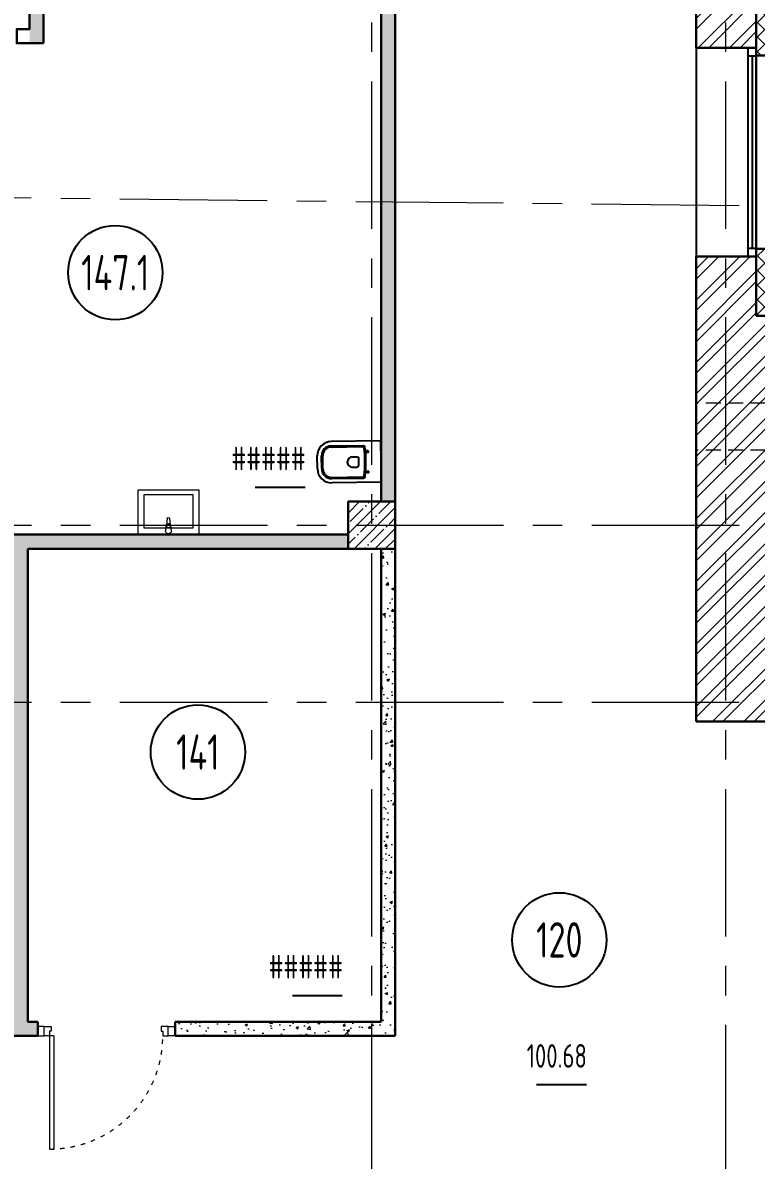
# Model space of a CAD drawing. Header units: millimetres. Extents: x -13407 to 8063098, y -2635 to 109271.
# Drawn here: x 8613 to 14830, y 40010 to 49655 of the extents above; entities that cross this region are included whole.
import ezdxf
from ezdxf.enums import TextEntityAlignment as Align

# ---------------------------------------------------------------- set-up
doc = ezdxf.new("R2010")
doc.units = ezdxf.units.MM
for name, pattern in [('ACAD_ISO03W100', [30, 12, -18]), ('CENTER', [2, 1.25, -0.25, 0.25, -0.25]), ('DASHED', [19.05, 12.7, -6.35])]:
    doc.linetypes.add(name, pattern=pattern)
doc.layers.get('Defpoints').update_dxf_attribs({"color": 6})
for name, color, linetype, lineweight in [('АР_Двери', 5, 'Continuous', 18), ('АР_Колонны', 5, 'Continuous', 30), ('АР_Колонны Штрих', 250, 'Continuous', 5), ('АР_Маркер экспликации', 239, 'Continuous', 13), ('АР_Номер помещения', 1, 'Continuous', 25), ('АР_Оси', 193, 'Continuous', 9), ('АР_Перегородки газоблок', 165, 'Continuous', 30), ('АР_Перегородки газоблок_Штрих', 165, 'Continuous', 5), ('АР_Помещения_площадь', 19, 'Continuous', 9), ('АР_Сущ Несущая стена', 202, 'Continuous', 30), ('АР_Утеплитель', 250, 'Continuous', 9), ('АР_Штриховка кирпич', 250, 'Continuous', 9), ('Функциональное зонирование', 250, 'Continuous', 18)]:
    doc.layers.add(name, color=color, linetype=linetype, lineweight=lineweight)
doc.layers.add('АР_новое окно', color=160, linetype='Continuous')
doc.layers.add('ТХ_сантехника', color=253, linetype='Continuous')
doc.layers.get('АР_Маркер экспликации').off()
doc.styles.add('ISOCPEUR', font='isocpeur.ttf', dxfattribs={"width": 0.7})
doc.styles.get("Standard").update_dxf_attribs({"font": 'arial.ttf'})
pattern_1 = [(50, (211803.85, -55205.68), (215.17805, -18.82564), [22.5, -247.5]), (355, (211803.85, -55205.68), (-41.6254, 225.65764), [18, -198]), (100.45144, (211821.79, -55207.25), (173.55265, 206.832), [19.12206, -210.34263]), (46.1842, (211803.85, -55145.68), (320.1724, -49.65578), [33.75, -371.25]), (96.63564, (211830.53, -55149.82), (280.3986, 292.2356), [28.6831, -315.51413]), (351.18416, (211803.85, -55145.68), (280.3986, 292.2356), [27, -297]), (21, (211833.85, -55160.68), (179.07212, -120.78567), [22.5, -247.5]), (326, (211833.85, -55160.68), (72.9946, 217.54501), [18, -198]), (71.45144, (211848.78, -55170.75), (252.06671, 96.75935), [19.12206, -210.34263]), (37.5, (211803.85, -55205.68), (3.647957, 99.868156), [0, -195.6, 0, -201, 0, -198.75]), (7.5, (211803.85, -55205.68), (78.92086, 118.323514), [0, -114.6, 0, -191.1, 0, -75.75]), (327.5, (211736.95, -55205.68), (160.14673, -6.766462), [0, -75, 0, -234, 0, -310.5]), (317.5, (211706.95, -55205.68), (174.95585, 30.031495), [0, -97.5, 0, -155.4, 0, -220.5])]

# ---------------------------------------------------------------- blocks, each defined once
blk = doc.blocks.new('*U335')
at = {"color": 253}
blk.add_lwpolyline([(-100, 80), (-100, 1040), (-140, 1040), (-140, 80)], close=True, dxfattribs=at)
for points in [[(-1160, 0), (-1160, 80), (-1105, 80), (-1105, 0), (-1160, 0)], [(-1105, 80), (-1105, 0), (-1045, 0), (-1045, 40), (-1060, 40), (-1060, 80), (-1105, 80)], [(-55, 80), (-55, 0), (-115, 0), (-115, 40), (-100, 40), (-100, 80), (-55, 80)], [(0, 0), (0, 80), (-55, 80), (-55, 0), (0, 0)]]:
    blk.add_lwpolyline(points, dxfattribs=at)
at = {"color": 253, "linetype": 'ACAD_ISO03W100', "ltscale": 3}
blk.add_arc((-100, 80), 960, 90, 180, dxfattribs=at)
blk = doc.blocks.new('*U562')
at = {"layer": 'Defpoints', "color": 253}
blk.add_line((-19605, 624.2), (-20027.3, 624.2), dxfattribs=at)
at = {"layer": 'АР_Номер помещения', "color": 253}
blk.add_circle((-20828.5, 2690.9), 400, dxfattribs=at)
at = {"layer": 'Defpoints', "color": 253, "style": 'ISOCPEUR', "width": 0.7}
blk.add_attdef('ПЛОЩАДЬ_ПОМЕЩЕНИЯ', text='', height=200, dxfattribs=at).set_placement((-19600.1, 870.7), align=Align.MIDDLE_RIGHT)
at = {"layer": 'Defpoints', "color": 253, "style": 'ISOCPEUR', "width": 0.7, "flags": 1}
blk.add_attdef('КАТЕГОРИЯ', (-499.2, -2092.2), '', height=250, dxfattribs=at)
at = {"layer": 'АР_Номер помещения', "color": 253, "style": 'ISOCPEUR', "width": 0.7}
blk.add_attdef('НОМЕР_ПОМЕЩЕНИЯ', text='', height=300, dxfattribs=at).set_placement((-20828.5, 2690.9), align=Align.MIDDLE_CENTER)
at = {"layer": 'АР_Помещения_площадь', "color": 253, "lineweight": 30, "width": 0.7, "flags": 104}
blk.add_attdef('ИМЯ_ПОМЕЩЕНИЯ', text='', height=100, dxfattribs=at).set_placement((157.6, 1217.1), align=Align.MIDDLE_CENTER)
blk = doc.blocks.new('*U524')
at = {"layer": 'Defpoints', "color": 253}
blk.add_line((400.4, -2789.3), (-21.9, -2789.3), dxfattribs=at)
at = {"layer": 'АР_Номер помещения', "color": 253}
blk.add_circle((171.6, -1559.3), 400, dxfattribs=at)
at = {"layer": 'Defpoints', "color": 253, "style": 'ISOCPEUR', "width": 0.7, "flags": 1}
blk.add_attdef('КАТЕГОРИЯ', (-499.2, -2092.2), '', height=250, dxfattribs=at)
at = {"layer": 'Defpoints', "color": 253, "style": 'ISOCPEUR', "width": 0.7}
blk.add_attdef('ПЛОЩАДЬ_ПОМЕЩЕНИЯ', text='', height=200, dxfattribs=at).set_placement((405.3, -2542.8), align=Align.MIDDLE_RIGHT)
at = {"layer": 'АР_Номер помещения', "color": 253, "style": 'ISOCPEUR', "width": 0.7}
blk.add_attdef('НОМЕР_ПОМЕЩЕНИЯ', text='', height=300, dxfattribs=at).set_placement((171.6, -1559.3), align=Align.MIDDLE_CENTER)
at = {"layer": 'АР_Помещения_площадь', "color": 253, "lineweight": 30, "width": 0.7, "flags": 104}
blk.add_attdef('ИМЯ_ПОМЕЩЕНИЯ', text='', height=100, dxfattribs=at).set_placement((157.6, 1217.1), align=Align.MIDDLE_CENTER)
blk = doc.blocks.new('*U591')
at = {"layer": 'Defpoints', "color": 253}
blk.add_line((385.9, -3692.3), (-36.4, -3692.3), dxfattribs=at)
at = {"layer": 'АР_Номер помещения', "color": 253}
blk.add_circle((-1222.3, -1869.2), 400, dxfattribs=at)
at = {"layer": 'Defpoints', "color": 253, "style": 'ISOCPEUR', "width": 0.7, "flags": 1}
blk.add_attdef('КАТЕГОРИЯ', (-499.2, -2092.2), '', height=250, dxfattribs=at)
at = {"layer": 'Defpoints', "color": 253, "style": 'ISOCPEUR', "width": 0.7}
blk.add_attdef('ПЛОЩАДЬ_ПОМЕЩЕНИЯ', text='', height=200, dxfattribs=at).set_placement((390.8, -3445.8), align=Align.MIDDLE_RIGHT)
at = {"layer": 'АР_Номер помещения', "color": 253, "style": 'ISOCPEUR', "width": 0.7}
blk.add_attdef('НОМЕР_ПОМЕЩЕНИЯ', text='', height=300, dxfattribs=at).set_placement((-1222.3, -1869.2), align=Align.MIDDLE_CENTER)
at = {"layer": 'АР_Помещения_площадь', "color": 253, "lineweight": 30, "width": 0.7, "flags": 104}
blk.add_attdef('ИМЯ_ПОМЕЩЕНИЯ', text='', height=100, dxfattribs=at).set_placement((157.6, 1217.1), align=Align.MIDDLE_CENTER)
blk = doc.blocks.new('*U459')
at = {"layer": 'АР_новое окно', "color": 253, "lineweight": 20}
for p, q in [((0, 1770), (-70, 1770)), ((0, 0), (-70, 0))]:
    blk.add_line(p, q, dxfattribs=at)
at = {"layer": 'АР_новое окно', "color": 253}
for p, q in [((-70, 1770), (-70, 0)), ((-70, 0), (-70, 1770)), ((0, 1770), (0, 0)), ((0, 1700), (-70, 1700)), ((-35, 1700), (-35, 70)), ((0, 70), (-70, 70))]:
    blk.add_line(p, q, dxfattribs=at)
blk = doc.blocks.new('унитаз поликлиники')
at = {"color": 253}
for p, q in [((0, 175), (0, -175)), ((0, 175), (420, 175)), ((112.4, 73.1), (112.4, 100.2)), ((420, 138.7), (149.6, 138.7)), ((420, 129), (156.8, 128.7)), ((125.6, 86.7), (99.5, 86.7)), ((191.9, -33.7), (191.9, 33.7)), ((242.4, 43.7), (201.9, 43.7)), ((494, 57.1), (494, -57.1)), ((504, 55), (504, -55)), ((540, 55), (540, -55)), ((125.5, -86.5), (99.4, -86.5)), ((112.3, -73), (112.3, -100.1)), ((242.4, -43.7), (201.9, -43.7)), ((0, -175), (420, -175)), ((420, -139), (147.9, -138.7)), ((420, -129), (155.2, -128.7))]:
    blk.add_line(p, q, dxfattribs=at)
for centre, radius, start, end in [((420, 55), 120, 0, 90), ((420.5, 55.2), 83.5, 359.86187, 90.33349), ((420, 55), 74, 0, 90), ((242.4, 0), 43.7, 270, 90), ((420, -55), 120, 270, 0), ((420, -55), 84, 270, 0), ((420, -55), 74, 270, 358.40182)]:
    blk.add_arc(centre, radius, start, end, dxfattribs=at)
at = {"color": 253, "extrusion": (0, 0, -1)}
for centre, major_axis, ratio, start_param, end_param in [((1158.1, 0), (-731, -726.4), 0.993775, 0.659849, 0.910919), ((984.1, 0), (-23.4, -941.4), 0.89728, 1.422258, 1.677847), ((149.5, 127.3), (-5.6, -10.5), 0.821373, 1.269211, 2.570669), ((154.4, 119.8), (-5.61, -7.72), 0.798093, 1.232924, 2.686723), ((112.4, 86.8), (3.55, 3.55), 1, 5.504025, 11.78721), ((201.9, -33.5), (4.12, -9.49), 0.964797, 0.42926, 1.943413), ((147.9, -127.5), (5.4, -10.4), 0.836443, 0.56114, 1.877577), ((155.2, -117.5), (5.3, -10.4), 0.842984, 0.549902, 1.8819)]:
    blk.add_ellipse(centre, major_axis=major_axis, ratio=ratio, start_param=start_param, end_param=end_param, dxfattribs=at)
at = {"color": 253}
for centre, major_axis, ratio, start_param, end_param in [((201.9, 33.5), (4.12, 9.49), 0.964797, 0.42926, 1.943413), ((112.3, -86.6), (3.54, -3.55), 1, 5.504025, 11.78721)]:
    blk.add_ellipse(centre, major_axis=major_axis, ratio=ratio, start_param=start_param, end_param=end_param, dxfattribs=at)
blk = doc.blocks.new('Из_буфера27431')
at = {"color": 253, "linetype": 'Continuous', "lineweight": 5}
for p, q in [((-138.5, 11.1), (-85.6, 17.7)), ((-138.5, 11.1), (-85.6, 17.7)), ((-76.1, 21), (-34.1, 25)), ((-76.1, 21), (-34.1, 25)), ((-59, 13.6), (-73.9, 13.6)), ((-59, 13.6), (-73.9, 13.6)), ((-59, -13.6), (-59, 13.6)), ((-59, -13.6), (-59, 13.6)), ((-85.6, -17.7), (-138.5, -11.1)), ((-85.6, -17.7), (-138.5, -11.1)), ((-34.1, -25), (-76.1, -21)), ((-34.1, -25), (-76.1, -21)), ((-73.9, -13.6), (-59, -13.6)), ((-73.9, -13.6), (-59, -13.6))]:
    blk.add_line(p, q, dxfattribs=at)
for points in [[(0, -260), (-380, -260), (-380, 260), (0, 260)], [(-59, -210), (-339.1, -210), (-339.1, 210), (-59, 210)], [(-59, -210), (-339.1, -210), (-339.1, 210), (-59, 210)]]:
    blk.add_lwpolyline(points, close=True, dxfattribs=at)
for centre, radius, start, end in [((-137.1, 0), 11.2, 97.13892, 262.86108), ((-137.1, 0), 11.2, 97.13892, 262.86108), ((-74.2, 0), 21.1, 122.77103, 237.22897), ((-74.2, 0), 21.1, 122.77103, 237.22897), ((-73.9, 0), 13.6, 90, 270), ((-73.9, 0), 13.6, 90, 270), ((-74.2, 0), 21.1, 95.16961, 122.77103), ((-74.2, 0), 21.1, 95.16961, 122.77103), ((-34.1, 0), 25, 270, 90), ((-34.1, 0), 25, 270, 90), ((-74.2, 0), 21.1, 237.22897, 264.83039), ((-74.2, 0), 21.1, 237.22897, 264.83039)]:
    blk.add_arc(centre, radius, start, end, dxfattribs=at)

msp = doc.modelspace()

# ---------------------------------------------------------------- hatches: boundary and pattern name
at = {"layer": 'АР_Колонны Штрих', "ltscale": 100}
h = msp.add_hatch(dxfattribs=at)
h.set_pattern_fill('ANSI35', color=253, scale=500)
h.set_pattern_definition([(45, (-945682.16, 85466.47), (-88.388348, 88.388348), []), (45, (-945593.77, 85466.47), (-88.388348, 88.388348), [156.25, -31.25, 0, -31.25])])
h.paths.add_polyline_path([(11769.9, 45595), (11369.9, 45595), (11369.9, 45195), (11769.9, 45195)])
at = {"layer": 'АР_Перегородки газоблок_Штрих', "ltscale": 100}
h = msp.add_hatch(dxfattribs=at)
h.set_pattern_fill('AR-CONC', color=253, scale=30)
h.set_pattern_definition(pattern_1)
h.paths.add_polyline_path([(5569.9, 54529), (5569.9, 54409)], flags=17)
h.paths.add_polyline_path([(10630.5, 54529), (10510.5, 54529), (5569.9, 54529), (5569.9, 54409), (8881.5, 54409), (8881.5, 53855.5), (8881.5, 53689.6), (11649.9, 53689.6), (11649.9, 51714.9), (8670, 51714.9), (8670, 49482), (8789.9, 49482), (8789.9, 51595), (11769.9, 51595), (11769.9, 55495.3), (10630.5, 55496.9), (10510.5, 55496.9), (10510.5, 54529), (10630.5, 54529), (10630.5, 54856.4), (10630.5, 55375.4), (10630.5, 55376.9), (11649.9, 55375.4), (11649.9, 53809.6), (10630.5, 53809.6)])
h.paths.add_polyline_path([(10510.5, 54409), (10522.2, 53809), (8981.5, 53809), (8981.5, 54409)], flags=16)
h.paths.add_polyline_path([(8468.4, 54409), (8954.4, 54409)], flags=17)
h = msp.add_hatch(dxfattribs=at)
h.set_pattern_fill('AR-CONC', color=253, scale=30)
h.set_pattern_definition(pattern_1)
h.paths.add_polyline_path([(11769.7, 51195), (11649.7, 51195), (11649.7, 45595), (11769.7, 45595)])
h = msp.add_hatch(dxfattribs=at)
h.set_pattern_fill('AR-CONC', color=253, scale=30)
h.set_pattern_definition(pattern_1)
h.paths.add_polyline_path([(11369.9, 45315), (8569.9, 45315), (8569.9, 43895), (8655.8, 43895), (8655.8, 45195), (11369.9, 45195)])
h.paths.add_polyline_path([(8569.9, 45315), (5769.9, 45315), (5769.9, 45195), (8535.8, 45195), (8535.8, 44595), (8535.8, 43895), (8569.9, 43895)])
h.paths.add_polyline_path([(8655.8, 43895), (8535.8, 43895), (8535.8, 41185), (6903, 41185), (6902.9, 41065), (8739.9, 41065), (8739.9, 41145), (8740, 41185), (8655.8, 41185)])
h = msp.add_hatch(dxfattribs=at)
h.set_pattern_fill('AR-CONC', color=253, scale=30)
h.set_pattern_definition(pattern_1)
h.paths.add_polyline_path([(11769.9, 45195), (11649.9, 45195), (11649.9, 41185), (9904.9, 41184.9), (9904.8, 41064.9), (11769.9, 41065)])
at = {"layer": 'АР_Утеплитель', "ltscale": 100}
h = msp.add_hatch(dxfattribs=at)
h.set_pattern_fill('ANSI37', color=253, scale=700)
h.set_pattern_definition([(45, (47385, 6100), (-61.87184, 61.87184), []), (135, (47385, 6100), (-61.87184, -61.87184), [])])
h.paths.add_polyline_path([(55415, 3491.3), (55265, 3491.3), (55265, 1960), (55415, 1960)], flags=17)
h.paths.add_polyline_path([(55040, 27630), (55040, 27480), (62165, 27480), (62165, 22790), (62315, 22790), (62315, 27630)])
h.paths.add_polyline_path([(53370, 27630), (53370, 27480), (53889.9, 27480), (53889.9, 27630)])
h.paths.add_polyline_path([(47985, 31445), (47985, 31595), (46215, 31595), (46215, 31445)])
h.paths.add_polyline_path([(47985, 31595), (47985, 31445), (51665, 31445), (51665, 27480), (51855, 27480), (51855, 27630), (51815, 27630), (51815, 31595)])
h.paths.add_polyline_path([(26921.2, 31445), (26921.2, 31595), (26405, 31595), (26405, 31445)])
h.paths.add_polyline_path([(17279.8, 33895), (17429.8, 33895), (17429.8, 35940), (17279.8, 35940)])
h.paths.add_polyline_path([(68665, 6786.4), (68515, 6786.4), (68515, -100), (55415, -100), (55415, 1560), (55265, 1560), (55265, -250), (68665, -250)])
h.paths.add_polyline_path([(68515, 6786.4), (68665, 6786.4), (68665, 7751.7), (68515, 7751.7)])
h.paths.add_polyline_path([(14979.8, 47738.8), (14829.4, 47738.8), (14829.8, 47170), (17959.8, 47170), (17959.8, 44240), (21080, 44240), (21080, 43610), (21230, 43610), (21230, 44390), (18109.8, 44390), (18109.8, 47320), (14979.8, 47320)])
h.paths.add_polyline_path([(39096.5, 11290), (39096.5, 11433), (47535, 11440), (47535, 6250), (55415, 6250), (55415, 3491.3), (55265, 3491.3), (55265, 6100), (47385, 6100), (47385, 11290)])
h.paths.add_polyline_path([(62315, 12645), (62165, 12645), (62165, 9610), (68515, 9610), (68515, 7991.7), (68665, 7991.7), (68665, 9760), (62315, 9760)])
h.paths.add_polyline_path([(62165.1, 14845), (62315, 14845), (62315, 21640), (62165.2, 21640)])
h.paths.add_polyline_path([(62315, 14845), (62165.1, 14845), (62165.1, 12645), (62315, 12645)])
h.paths.add_polyline_path([(17998.2, 36070), (17998.2, 36220), (17279.8, 36220), (17279.8, 35940), (17429.8, 35940), (17429.8, 36070)])
h.paths.add_polyline_path([(17998.2, 36220), (17998.2, 36070), (21230, 36070), (21230, 41910), (21080, 41910), (21080, 36220)])
h.paths.add_polyline_path([(24755, 31445), (24755, 31595), (17429.8, 31595), (17429.8, 32195), (17279.8, 32195), (17279.8, 31445)])
h.paths.add_polyline_path([(43645, 31595), (43645, 31445), (46215, 31445), (46215, 31595)])
h.paths.add_polyline_path([(41875, 31445), (41875, 31595), (26921.2, 31595), (26921.2, 31445)])
h.paths.add_polyline_path([(14829.8, 49378.8), (14979.8, 49378.8), (14979.8, 50520.3), (15129.8, 50520.3), (15129.8, 50670.3), (14829.8, 50670.3)])
h.paths.add_polyline_path([(14829.8, 47738.8), (14829.4, 47738.8), (14979.8, 47738.8)])
at = {"layer": 'АР_Штриховка кирпич', "ltscale": 100}
h = msp.add_hatch(dxfattribs=at)
h.set_pattern_fill('ANSI32', color=253, scale=500)
h.set_pattern_definition([(45, (-951676.66, 109617.1), (-132.58252, 132.58252), []), (45, (-951588.28, 109617.1), (-132.58252, 132.58252), [])])
h.paths.add_polyline_path([(17959.8, 47170), (17449.8, 46660), (17449.8, 44510), (16830, 44510), (16830, 43730), (17060, 43730), (17060, 43610), (17569.9, 43610), (17569.9, 43730), (20569.9, 43730), (20570, 43610), (21080, 43610), (21080, 44240.2), (17959.8, 44240)])
h.paths.add_polyline_path([(14829.8, 49443.8), (14829.8, 47673.8), (14319.8, 47673.8), (14319.8, 43729.8), (15663, 43730), (15662.9, 44510), (15099.8, 44509.9), (15099.8, 46660), (17449.8, 46660), (17959.8, 47170), (14830.2, 47170), (14829.8, 50670.3), (15129.8, 50670.3), (15129.8, 51163.7), (14319.8, 51163.7), (14319.8, 49443.8)])

# ---------------------------------------------------------------- linework, layer by layer
at = {"layer": 'АР_Колонны', "color": 253, "ltscale": 100}
msp.add_lwpolyline([(11369.9, 45595), (11769.9, 45595), (11769.9, 45195), (11369.9, 45195)], close=True, dxfattribs=at)
at = {"layer": 'АР_новое окно', "color": 253}
msp.add_line((14319.8, 49443.8), (14319.8, 47673.8), dxfattribs=at)
at = {"layer": 'АР_Оси', "color": 253, "linetype": 'CENTER', "ltscale": 1000}
for p, q in [((11569.9, 79157.5), (11569.9, 23425.1)), ((14569.9, 79157.5), (14569.9, 23425.1)), ((-12563.8, 48395), (14829.8, 48105)), ((-12563.8, 45395), (70614.6, 45395)), ((-12563.8, 43895), (70614.6, 43895))]:
    msp.add_line(p, q, dxfattribs=at)
at = {"layer": 'АР_Перегородки газоблок', "color": 253, "ltscale": 100}
msp.add_line((8789.9, 51595), (8789.9, 49482), dxfattribs=at)
for points in [[(11649.9, 51195), (11649.9, 49482)], [(11769.9, 51195), (11769.9, 45595)], [(8789.9, 49482), (8562, 49482), (8562, 49602), (8670, 49602), (8670, 51075)], [(11649.9, 49482), (11649.9, 45595)], [(5769.9, 45315), (11369.9, 45315)], [(8655.8, 45195), (8655.8, 41185)], [(8655.8, 45195), (11369.9, 45195)], [(11649.9, 45195), (11649.9, 41185)], [(11769.9, 45195), (11769.9, 41065)], [(8655.8, 41185), (8740, 41185)], [(8740, 41185), (8739.9, 41065)], [(9904.8, 41065), (9905, 41185)], [(9905, 41185), (11649.9, 41185)], [(6902.9, 41065), (8739.9, 41065)], [(9904.8, 41065), (11769.9, 41065)]]:
    msp.add_lwpolyline(points, dxfattribs=at)
at = {"layer": 'АР_Сущ Несущая стена', "color": 253, "ltscale": 100}
for p, q in [((14319.8, 49443.8), (14319.8, 51163.7)), ((14829.8, 49443.8), (14829.8, 50670.3)), ((14829.8, 49443.8), (14319.8, 49443.8)), ((14829.4, 49443.8), (14829.4, 49378.8)), ((14829.4, 49378.8), (14989.8, 49378.8)), ((14319.8, 43730), (14319.8, 47673.8)), ((14829.4, 47673.8), (14319.8, 47673.8)), ((14829.4, 47673.8), (14319.8, 47673.8)), ((14829.4, 47738.8), (14989.8, 47738.8)), ((14829.4, 47738.8), (14829.4, 47673.8)), ((14829.8, 47170), (14829.4, 47673.8)), ((17959.8, 47170), (14829.8, 47170)), ((15663, 43730), (14319.8, 43730))]:
    msp.add_line(p, q, dxfattribs=at)
at = {"layer": 'Функциональное зонирование', "color": 253, "linetype": 'DASHED', "ltscale": 10}
for p, q in [((15099.8, 46430), (14319.8, 46430)), ((15099.8, 46030), (14319.8, 46030))]:
    msp.add_line(p, q, dxfattribs=at)

# ---------------------------------------------------------------- block references
at = {"layer": 'АР_Двери', "color": 253, "rotation": 180}
msp.add_blockref('*U335', (8739.9, 41145), dxfattribs=at)
at = {"layer": 'АР_Маркер экспликации', "color": 253}
ref = msp.add_blockref('*U591', (10619.4, 49405.6), dxfattribs=at)
ref.add_attrib('НОМЕР_ПОМЕЩЕНИЯ', '147.1', dxfattribs={"layer": 'АР_Номер помещения', "color": 253, "height": 300, "style": 'ISOCPEUR', "width": 0.7}).set_placement((9397.1, 47536.4), align=Align.MIDDLE_CENTER)
ref.add_attrib('ПЛОЩАДЬ_ПОМЕЩЕНИЯ', '#####', dxfattribs={"layer": 'Defpoints', "color": 253, "height": 200, "style": 'ISOCPEUR', "width": 0.7}).set_placement((11010.2, 45959.8), align=Align.MIDDLE_RIGHT)
ref = msp.add_blockref('*U562', (30925.9, 40779.9), dxfattribs=at)
ref.add_attrib('НОМЕР_ПОМЕЩЕНИЯ', '141', dxfattribs={"layer": 'АР_Номер помещения', "color": 253, "height": 300, "style": 'ISOCPEUR', "width": 0.7}).set_placement((10097.4, 43470.8), align=Align.MIDDLE_CENTER)
ref.add_attrib('ПЛОЩАДЬ_ПОМЕЩЕНИЯ', '#####', dxfattribs={"layer": 'Defpoints', "color": 253, "height": 200, "style": 'ISOCPEUR', "width": 0.7}).set_placement((11325.8, 41650.5), align=Align.MIDDLE_RIGHT)
ref = msp.add_blockref('*U524', (12989.3, 43437.6), dxfattribs=at)
ref.add_attrib('НОМЕР_ПОМЕЩЕНИЯ', '120', dxfattribs={"layer": 'АР_Номер помещения', "color": 253, "height": 300, "style": 'ISOCPEUR', "width": 0.7}).set_placement((13160.9, 41878.3), align=Align.MIDDLE_CENTER)
ref.add_attrib('ПЛОЩАДЬ_ПОМЕЩЕНИЯ', '100.68', dxfattribs={"layer": 'Defpoints', "color": 253, "height": 200, "style": 'ISOCPEUR', "width": 0.7}).set_placement((13394.6, 40894.8), align=Align.MIDDLE_RIGHT)
at = {"layer": 'АР_новое окно', "color": 253, "xscale": -1}
msp.add_blockref('*U459', (14759.4, 47673.8), dxfattribs=at)
at = {"layer": 'ТХ_сантехника', "color": 253, "rotation": 180.8645356381789}
msp.add_blockref('унитаз поликлиники', (11649.9, 45934.8), dxfattribs=at)
at = {"layer": 'ТХ_сантехника', "color": 253, "ltscale": 100, "xscale": -1, "rotation": 90}
msp.add_blockref('Из_буфера27431', (9847.8, 45312.5), dxfattribs=at)

doc.saveas('drawing.dxf')
